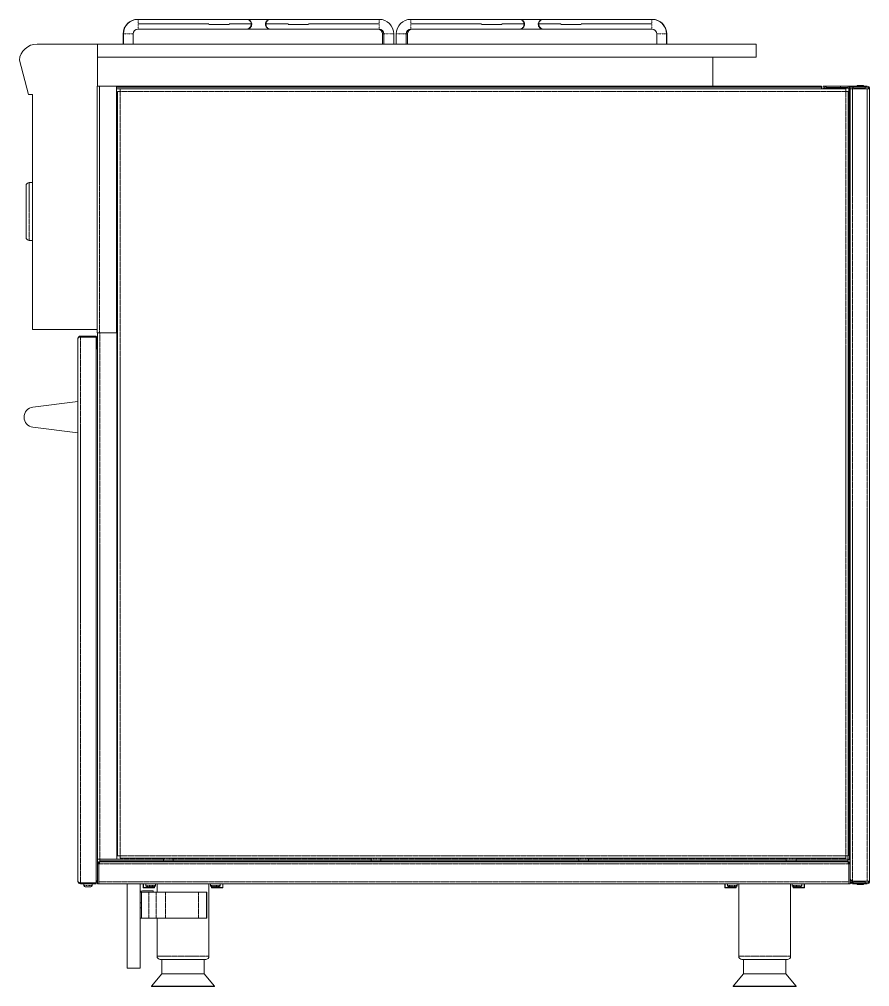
# Model space of a CAD drawing. Header units: millimetres. Extents: x 27602 to 523849, y 322139 to 568360.
# Drawn here: x 291266 to 324024, y 495039 to 532303 of the extents above; entities that cross this region are included whole.
import ezdxf

# ---------------------------------------------------------------- set-up
doc = ezdxf.new("R2010")
doc.units = ezdxf.units.MM
doc.linetypes.add('PHANTOM', pattern=[20, 10, -2, 2, -2, 2, -2])

msp = doc.modelspace()

# ---------------------------------------------------------------- linework, layer by layer
at = {"color": 7, "lineweight": 13, "ltscale": 0.000293822}
msp.add_line((295829, 532303), (295841, 532303), dxfattribs=at)
at = {"color": 7, "lineweight": 13, "ltscale": 2.27681e-05}
msp.add_line((295841, 532303), (295840, 532303), dxfattribs=at)
at = {"color": 7, "lineweight": 13, "ltscale": 1.65205e-05}
msp.add_line((295841, 532303), (295841, 532303), dxfattribs=at)
at = {"color": 7, "lineweight": 13, "ltscale": 0.03937}
for p, q in [((295841, 532303), (298560, 532303)), ((298560, 532303), (295841, 532303)), ((298560, 532129), (295841, 532129)), ((299167, 532303), (300016, 532303)), ((300016, 532303), (299167, 532303)), ((300197, 532126), (299346, 532126)), ((300017, 532303), (300948, 532303)), ((300768, 532126), (301619, 532126)), ((300949, 532303), (301798, 532303)), ((301798, 532303), (300949, 532303)), ((302405, 532303), (305124, 532303)), ((305124, 532303), (302405, 532303)), ((302405, 532129), (305124, 532129)), ((306352, 532303), (309071, 532303)), ((309071, 532303), (306352, 532303)), ((309071, 532129), (306352, 532129)), ((309678, 532303), (310527, 532303)), ((310527, 532303), (309678, 532303)), ((310708, 532126), (309857, 532126)), ((310527, 532303), (311459, 532303)), ((311278, 532126), (312129, 532126)), ((311459, 532303), (312308, 532303)), ((312308, 532303), (311459, 532303)), ((312915, 532303), (315634, 532303)), ((315634, 532303), (312915, 532303)), ((312916, 532129), (315634, 532129)), ((298560, 531928), (295841, 531928)), ((300017, 531928), (299168, 531928)), ((300016, 531928), (300949, 531928)), ((301797, 531928), (300948, 531928)), ((305124, 531928), (302405, 531928)), ((309071, 531928), (306352, 531928)), ((310528, 531928), (309679, 531928)), ((310526, 531928), (311460, 531928)), ((312307, 531928), (311458, 531928)), ((315634, 531928), (312915, 531928)), ((291950, 531350), (294275, 531350)), ((294275, 531350), (294275, 529727)), ((294275, 531350), (319650, 531350)), ((294275, 529727), (294275, 531350)), ((291618, 529412), (291266, 530728)), ((294275, 530850), (294275, 529727)), ((294275, 530850), (319650, 530850)), ((317987, 529726), (317987, 530850)), ((294263, 520227), (294263, 529727)), ((295013, 529727), (295013, 520227)), ((295013, 529725), (322168, 529725)), ((295013, 529690), (322168, 529690)), ((295051, 529526), (295051, 500082)), ((323105, 529622), (295147, 529622)), ((311963, 529726), (317987, 529726)), ((323168, 529725), (322321, 529725)), ((323227, 529646), (322354, 529646)), ((323201, 500082), (323201, 529526)), ((323227, 520225), (323227, 529725)), ((323262, 520226), (323262, 529725)), ((323274, 529631), (323274, 520226)), ((324024, 529631), (324024, 499099)), ((291775, 520350), (291775, 529412)), ((291525, 525887), (291525, 524898)), ((291525, 523909), (291525, 524898)), ((294263, 520350), (291775, 520350)), ((294275, 499945), (294275, 520227)), ((295025, 520227), (295025, 499945)), ((323239, 499945), (323239, 520226)), ((323275, 499945), (323275, 520226)), ((293524, 499099), (293524, 520005)), ((294227, 520064), (294227, 499040)), ((294274, 499117), (294274, 519613)), ((291790, 517363), (293524, 517575)), ((294274, 515422), (294274, 516964)), ((293524, 516375), (291790, 516588)), ((294274, 502208), (294274, 503750)), ((294354, 499850), (323196, 499850)), ((323150, 499886), (294525, 499886)), ((294525, 499850), (323150, 499850)), ((295147, 499987), (323105, 499987)), ((294323, 499004), (323227, 499004)), ((295422, 499004), (295422, 495754)), ((295922, 499004), (295922, 495754)), ((298571, 496209), (298571, 499004)), ((318980, 496209), (318980, 499004)), ((320980, 496209), (320980, 499004)), ((295973, 497675), (295973, 498675)), ((298473, 497675), (298473, 498675)), ((298489, 497675), (298489, 498675)), ((298489, 497675), (298489, 498675)), ((296571, 496209), (296571, 497675)), ((296696, 496084), (297571, 496084)), ((297579, 496084), (298446, 496084)), ((319105, 496084), (319980, 496084)), ((319988, 496084), (320855, 496084)), ((296758, 495539), (297571, 495539)), ((297571, 495539), (298383, 495539)), ((319167, 495539), (319980, 495539)), ((319980, 495539), (320792, 495539)), ((296352, 495055), (298790, 495055)), ((296352, 495039), (298790, 495039)), ((318761, 495055), (321199, 495055)), ((318761, 495039), (321199, 495039))]:
    msp.add_line(p, q, dxfattribs=at)
at = {"color": 7, "linetype": 'PHANTOM', "lineweight": 13, "ltscale": 0.004358}
for p, q in [((295841, 532303), (295841, 532129)), ((305124, 532303), (305124, 532129)), ((306352, 532303), (306352, 532129)), ((315634, 532303), (315634, 532129))]:
    msp.add_line(p, q, dxfattribs=at)
at = {"color": 7, "linetype": 'PHANTOM', "lineweight": 13, "ltscale": 0.000331068}
for p, q in [((295841, 532129), (295841, 532115)), ((298560, 532115), (298560, 532129)), ((302405, 532115), (302405, 532129)), ((305124, 532129), (305124, 532115)), ((306352, 532129), (306352, 532115)), ((309071, 532115), (309071, 532129)), ((312916, 532115), (312916, 532129)), ((315634, 532129), (315634, 532115))]:
    msp.add_line(p, q, dxfattribs=at)
at = {"color": 7, "lineweight": 13, "ltscale": 0.015199}
for p, q in [((299168, 532303), (298560, 532303)), ((299168, 532303), (298560, 532303)), ((301797, 532303), (302405, 532303)), ((301797, 532303), (302405, 532303)), ((309679, 532303), (309071, 532303)), ((309679, 532303), (309071, 532303)), ((312307, 532303), (312915, 532303)), ((312307, 532303), (312915, 532303))]:
    msp.add_line(p, q, dxfattribs=at)
at = {"color": 7, "lineweight": 13, "ltscale": 2.23476e-05}
for p, q in [((300016, 532303), (300015, 532303)), ((300949, 532303), (300950, 532303)), ((310527, 532303), (310526, 532303)), ((311459, 532303), (311460, 532303))]:
    msp.add_line(p, q, dxfattribs=at)
at = {"color": 7, "lineweight": 13, "ltscale": 1.10538e-05}
for p, q in [((300016, 532303), (300016, 532303)), ((310527, 532303), (310527, 532303))]:
    msp.add_line(p, q, dxfattribs=at)
at = {"color": 7, "lineweight": 13, "ltscale": 1.42977e-05}
for p, q in [((300017, 532303), (300016, 532303)), ((310527, 532303), (310527, 532303))]:
    msp.add_line(p, q, dxfattribs=at)
at = {"color": 7, "lineweight": 13, "ltscale": 0.000372098}
for p, q in [((300032, 532303), (300017, 532303)), ((310542, 532303), (310527, 532303))]:
    msp.add_line(p, q, dxfattribs=at)
at = {"color": 7, "lineweight": 13, "ltscale": 0.000362486}
for p, q in [((300017, 532303), (300032, 532303)), ((300948, 532303), (300933, 532303)), ((311458, 532303), (311444, 532303))]:
    msp.add_line(p, q, dxfattribs=at)
at = {"color": 7, "lineweight": 13, "ltscale": 0.000536641}
for p, q in [((300218, 532137), (300196, 532137)), ((300747, 532137), (300769, 532137))]:
    msp.add_line(p, q, dxfattribs=at)
at = {"color": 7, "lineweight": 13, "ltscale": 0.000372038}
msp.add_line((300933, 532303), (300948, 532303), dxfattribs=at)
at = {"color": 7, "lineweight": 13, "ltscale": 1.09937e-05}
msp.add_line((300948, 532303), (300949, 532303), dxfattribs=at)
at = {"color": 7, "lineweight": 13, "ltscale": 1.42377e-05}
msp.add_line((300948, 532303), (300949, 532303), dxfattribs=at)
at = {"color": 7, "lineweight": 13, "ltscale": 0.000362606}
msp.add_line((310528, 532303), (310542, 532303), dxfattribs=at)
at = {"color": 7, "lineweight": 13, "ltscale": 0.000536701}
msp.add_line((310728, 532137), (310707, 532137), dxfattribs=at)
at = {"color": 7, "lineweight": 13, "ltscale": 0.000536581}
msp.add_line((311258, 532137), (311279, 532137), dxfattribs=at)
at = {"color": 7, "lineweight": 13, "ltscale": 0.000371978}
msp.add_line((311444, 532303), (311459, 532303), dxfattribs=at)
at = {"color": 7, "lineweight": 13, "ltscale": 1.09336e-05}
msp.add_line((311459, 532303), (311459, 532303), dxfattribs=at)
at = {"color": 7, "lineweight": 13, "ltscale": 1.41776e-05}
msp.add_line((311459, 532303), (311459, 532303), dxfattribs=at)
at = {"color": 7, "lineweight": 13, "ltscale": 2.2708e-05}
msp.add_line((315635, 532303), (315634, 532303), dxfattribs=at)
at = {"color": 7, "lineweight": 13, "ltscale": 1.64604e-05}
msp.add_line((315635, 532303), (315634, 532303), dxfattribs=at)
at = {"color": 7, "lineweight": 13, "ltscale": 0.000293882}
for p, q in [((315634, 532303), (315646, 532303)), ((316197, 531350), (316209, 531350))]:
    msp.add_line(p, q, dxfattribs=at)
at = {"color": 7, "linetype": 'PHANTOM', "lineweight": 13, "ltscale": 3.66451e-06}
msp.add_line((315646, 532303), (315646, 532303), dxfattribs=at)
at = {"color": 7, "linetype": 'PHANTOM', "lineweight": 13, "ltscale": 0.004686}
for p, q in [((295841, 532115), (295841, 531928)), ((305124, 532115), (305124, 531928)), ((306352, 532115), (306352, 531928)), ((315634, 532115), (315634, 531928))]:
    msp.add_line(p, q, dxfattribs=at)
at = {"color": 7, "linetype": 'PHANTOM', "lineweight": 13, "ltscale": 0.000236091}
for p, q in [((298560, 532106), (298560, 532115)), ((302405, 532106), (302405, 532115)), ((309071, 532106), (309071, 532115)), ((312916, 532106), (312916, 532115))]:
    msp.add_line(p, q, dxfattribs=at)
at = {"color": 7, "lineweight": 13, "ltscale": 0.019654}
for p, q in [((299346, 532106), (298560, 532106)), ((301619, 532106), (302405, 532106)), ((309857, 532106), (309071, 532106)), ((312129, 532106), (312916, 532106))]:
    msp.add_line(p, q, dxfattribs=at)
at = {"color": 7, "lineweight": 13, "ltscale": 0.015178}
for p, q in [((299167, 531928), (298560, 531928)), ((301798, 531928), (302405, 531928)), ((309678, 531928), (309071, 531928)), ((312308, 531928), (312915, 531928))]:
    msp.add_line(p, q, dxfattribs=at)
at = {"color": 7, "lineweight": 13, "ltscale": 9.49169e-06}
for p, q in [((299167, 531928), (299168, 531928)), ((301798, 531928), (301797, 531928)), ((309678, 531928), (309678, 531928))]:
    msp.add_line(p, q, dxfattribs=at)
at = {"color": 7, "lineweight": 13, "ltscale": 0.000368974}
for p, q in [((300030, 531928), (300016, 531928)), ((300934, 531928), (300949, 531928)), ((310541, 531928), (310526, 531928)), ((311445, 531928), (311460, 531928))]:
    msp.add_line(p, q, dxfattribs=at)
at = {"color": 7, "lineweight": 13, "ltscale": 9.37154e-06}
msp.add_line((312308, 531928), (312308, 531928), dxfattribs=at)
at = {"color": 7, "linetype": 'PHANTOM', "lineweight": 13, "ltscale": 0.000294122}
msp.add_line((295278, 531740), (295266, 531740), dxfattribs=at)
at = {"color": 7, "lineweight": 13, "ltscale": 0.009744}
for p, q in [((295266, 531350), (295266, 531740)), ((295278, 531350), (295278, 531740)), ((295653, 531740), (295653, 531350)), ((295653, 531740), (295653, 531350)), ((295653, 531350), (295653, 531740)), ((295653, 531350), (295653, 531740)), ((305256, 531740), (305256, 531350)), ((305312, 531740), (305312, 531350)), ((305687, 531350), (305687, 531740)), ((305687, 531350), (305687, 531740)), ((305687, 531740), (305687, 531350)), ((305687, 531740), (305687, 531350)), ((305789, 531350), (305789, 531740)), ((306164, 531350), (306164, 531740)), ((306164, 531350), (306164, 531740)), ((306220, 531350), (306220, 531740)), ((315822, 531740), (315822, 531350)), ((316197, 531740), (316197, 531350)), ((316197, 531740), (316197, 531350)), ((316209, 531740), (316209, 531350))]:
    msp.add_line(p, q, dxfattribs=at)
at = {"color": 7, "linetype": 'PHANTOM', "lineweight": 13, "ltscale": 0.004687}
for p, q in [((295466, 531740), (295278, 531740)), ((305687, 531740), (305499, 531740)), ((305976, 531740), (306164, 531740)), ((316197, 531740), (316010, 531740))]:
    msp.add_line(p, q, dxfattribs=at)
at = {"color": 7, "linetype": 'PHANTOM', "lineweight": 13, "ltscale": 0.004688}
for p, q in [((295466, 531740), (295653, 531740)), ((305312, 531740), (305499, 531740)), ((305976, 531740), (305789, 531740)), ((315822, 531740), (316010, 531740))]:
    msp.add_line(p, q, dxfattribs=at)
at = {"color": 7, "linetype": 'PHANTOM', "lineweight": 13, "ltscale": 0.001393}
msp.add_line((305256, 531740), (305312, 531740), dxfattribs=at)
at = {"color": 7, "linetype": 'PHANTOM', "lineweight": 13, "ltscale": 0.001395}
msp.add_line((306164, 531740), (306220, 531740), dxfattribs=at)
at = {"color": 7, "linetype": 'PHANTOM', "lineweight": 13, "ltscale": 0.000293882}
msp.add_line((316209, 531740), (316197, 531740), dxfattribs=at)
at = {"color": 7, "lineweight": 13, "ltscale": 0.000293762}
for p, q in [((295278, 531350), (295266, 531350)), ((305789, 531350), (305777, 531350)), ((315822, 531350), (315811, 531350))]:
    msp.add_line(p, q, dxfattribs=at)
at = {"color": 7, "lineweight": 13, "ltscale": 0.000293582}
msp.add_line((295266, 531350), (295278, 531350), dxfattribs=at)
at = {"color": 7, "lineweight": 13, "ltscale": 0.004687}
for p, q in [((295466, 531350), (295278, 531350)), ((295278, 531350), (295466, 531350)), ((305687, 531350), (305499, 531350)), ((305499, 531350), (305687, 531350)), ((306164, 531350), (305976, 531350)), ((305976, 531350), (306164, 531350)), ((316197, 531350), (316010, 531350)), ((316010, 531350), (316197, 531350))]:
    msp.add_line(p, q, dxfattribs=at)
at = {"color": 7, "lineweight": 13, "ltscale": 0.004688}
for p, q in [((295653, 531350), (295466, 531350)), ((295466, 531350), (295653, 531350)), ((305499, 531350), (305312, 531350)), ((305312, 531350), (305499, 531350)), ((305976, 531350), (305789, 531350)), ((305789, 531350), (305976, 531350)), ((316010, 531350), (315822, 531350)), ((315822, 531350), (316010, 531350))]:
    msp.add_line(p, q, dxfattribs=at)
at = {"color": 7, "lineweight": 13, "ltscale": 0.001394}
msp.add_line((305312, 531350), (305256, 531350), dxfattribs=at)
at = {"color": 7, "lineweight": 13, "ltscale": 0.001395}
for p, q in [((305256, 531350), (305312, 531350)), ((306164, 531350), (306220, 531350))]:
    msp.add_line(p, q, dxfattribs=at)
at = {"color": 7, "lineweight": 13, "ltscale": 0.0125}
for p, q in [((319650, 530850), (319650, 531350)), ((295922, 499004), (295422, 499004)), ((295922, 495754), (295422, 495754))]:
    msp.add_line(p, q, dxfattribs=at)
at = {"color": 7, "lineweight": 13, "ltscale": 0.002363}
for p, q in [((294357, 529727), (294263, 529727)), ((294369, 520227), (294275, 520227)), ((294369, 499945), (294275, 499945))]:
    msp.add_line(p, q, dxfattribs=at)
at = {"color": 7, "linetype": 'PHANTOM', "lineweight": 13, "ltscale": 0.03937}
for p, q in [((294357, 520227), (294357, 529727)), ((295013, 529631), (322168, 529631)), ((323105, 529526), (295147, 529526)), ((295147, 529526), (295147, 500082)), ((323105, 500082), (323105, 529526)), ((323369, 529631), (323369, 499099)), ((323930, 529631), (323930, 499099)), ((291650, 526012), (291650, 524898)), ((291650, 524898), (291650, 523784)), ((294369, 499945), (294369, 520227)), ((293619, 499040), (293619, 520064)), ((295147, 500082), (323105, 500082)), ((294354, 499771), (323196, 499771)), ((296814, 499945), (295025, 499945)), ((304814, 499945), (297187, 499945)), ((312814, 499945), (305187, 499945)), ((320814, 499945), (313187, 499945)), ((323180, 499945), (321187, 499945)), ((294323, 499083), (323227, 499083)), ((296248, 497675), (296248, 498675)), ((296531, 497675), (296531, 498675)), ((296900, 497675), (296900, 498675)), ((298169, 497675), (298169, 498675)), ((296571, 496209), (297571, 496209)), ((297580, 496209), (298571, 496209)), ((318980, 496209), (319980, 496209)), ((319989, 496209), (320980, 496209))]:
    msp.add_line(p, q, dxfattribs=at)
at = {"color": 7, "lineweight": 13, "ltscale": 0.016387}
for p, q in [((295013, 529727), (294357, 529727)), ((323274, 529725), (323930, 529725)), ((323274, 529690), (323930, 529690)), ((295025, 520227), (294369, 520227)), ((294369, 499945), (295025, 499945))]:
    msp.add_line(p, q, dxfattribs=at)
at = {"color": 7, "lineweight": 13, "ltscale": 0.002395}
for p, q in [((295051, 529526), (295147, 529526)), ((295147, 529622), (295147, 529526)), ((323105, 529622), (323105, 529526)), ((323201, 529526), (323105, 529526)), ((295051, 500082), (295147, 500082)), ((295147, 499987), (295147, 500082)), ((323105, 499987), (323105, 500082)), ((323201, 500082), (323105, 500082))]:
    msp.add_line(p, q, dxfattribs=at)
at = {"color": 7, "lineweight": 13, "ltscale": 2.69732e-05}
msp.add_line((311963, 529725), (311963, 529726), dxfattribs=at)
at = {"color": 7, "lineweight": 13, "ltscale": 0.000887533}
for p, q in [((322168, 529690), (322168, 529725)), ((323227, 529725), (323262, 529725)), ((323274, 529690), (323274, 529725)), ((323239, 520226), (323275, 520226)), ((323275, 499945), (323239, 499945))]:
    msp.add_line(p, q, dxfattribs=at)
at = {"color": 7, "lineweight": 13, "ltscale": 0.001475}
for p, q in [((322168, 529631), (322168, 529690)), ((322168, 529631), (322227, 529631)), ((323168, 529725), (323227, 529725)), ((294369, 499945), (294369, 499886)), ((323180, 499945), (323180, 499886)), ((323180, 499945), (323239, 499945))]:
    msp.add_line(p, q, dxfattribs=at)
at = {"color": 7, "linetype": 'PHANTOM', "lineweight": 13, "ltscale": 0.000224977}
msp.add_line((322168, 529631), (322168, 529622), dxfattribs=at)
at = {"color": 7, "lineweight": 13, "ltscale": 0.002362}
for p, q in [((322321, 529725), (322227, 529725)), ((323369, 529631), (323274, 529631)), ((323930, 529631), (324024, 529631)), ((323930, 499099), (324024, 499099))]:
    msp.add_line(p, q, dxfattribs=at)
at = {"color": 7, "lineweight": 13, "ltscale": 0.002588}
msp.add_line((322227, 529622), (322227, 529725), dxfattribs=at)
at = {"color": 7, "lineweight": 13, "ltscale": 0.000612514}
msp.add_line((322275, 529646), (322275, 529622), dxfattribs=at)
at = {"color": 7, "lineweight": 13, "ltscale": 0.001975}
for p, q in [((322275, 529646), (322354, 529646)), ((294354, 499771), (294354, 499850)), ((323196, 499771), (323196, 499850)), ((294323, 499004), (294323, 499083)), ((323227, 499004), (323227, 499083))]:
    msp.add_line(p, q, dxfattribs=at)
at = {"color": 7, "linetype": 'PHANTOM', "lineweight": 13, "ltscale": 0.000174875}
msp.add_line((322321, 529718), (322321, 529725), dxfattribs=at)
at = {"color": 7, "lineweight": 13, "ltscale": 0.0012}
msp.add_line((322354, 529677), (322354, 529725), dxfattribs=at)
at = {"color": 7, "lineweight": 13, "ltscale": 0.01365}
for p, q in [((322900, 529725), (322354, 529725)), ((322354, 529677), (322900, 529677))]:
    msp.add_line(p, q, dxfattribs=at)
at = {"color": 7, "linetype": 'PHANTOM', "lineweight": 13, "ltscale": 0.000612514}
msp.add_line((322354, 529646), (322354, 529622), dxfattribs=at)
at = {"color": 7, "linetype": 'PHANTOM', "lineweight": 13, "ltscale": 0.0012}
msp.add_line((322900, 529677), (322900, 529725), dxfattribs=at)
at = {"color": 7, "lineweight": 13, "ltscale": 0.00625}
for p, q in [((323150, 529725), (322900, 529725)), ((323150, 529677), (322900, 529677))]:
    msp.add_line(p, q, dxfattribs=at)
at = {"color": 7, "linetype": 'PHANTOM', "lineweight": 13, "ltscale": 0.001975}
msp.add_line((323168, 529725), (323168, 529646), dxfattribs=at)
at = {"color": 7, "lineweight": 13, "ltscale": 0.000312625}
msp.add_line((323275, 529646), (323262, 529646), dxfattribs=at)
at = {"color": 7, "lineweight": 13, "ltscale": 0.000387537}
msp.add_line((323275, 529646), (323275, 529631), dxfattribs=at)
at = {"color": 7, "lineweight": 13, "ltscale": 0.014025}
for p, q in [((323930, 529631), (323369, 529631)), ((323369, 499099), (323930, 499099)), ((323369, 499040), (323930, 499040)), ((323369, 499004), (323930, 499004))]:
    msp.add_line(p, q, dxfattribs=at)
at = {"color": 7, "lineweight": 13, "ltscale": 0.010425}
for p, q in [((323433, 529638), (323850, 529638)), ((323850, 499092), (323433, 499092)), ((323850, 499040), (323433, 499040))]:
    msp.add_line(p, q, dxfattribs=at)
at = {"color": 7, "lineweight": 13, "ltscale": 0.000353593}
for p, q in [((323551, 529755), (323541, 529745)), ((323776, 529755), (323786, 529745))]:
    msp.add_line(p, q, dxfattribs=at)
at = {"color": 7, "lineweight": 13, "ltscale": 0.003063}
for p, q in [((323541, 529745), (323663, 529745)), ((323541, 529740), (323663, 529740)), ((323663, 498989), (323541, 498989)), ((323663, 498984), (323541, 498984))]:
    msp.add_line(p, q, dxfattribs=at)
at = {"color": 7, "lineweight": 13, "ltscale": 0.000125014}
for p, q in [((323541, 529745), (323541, 529740)), ((323786, 529745), (323786, 529740))]:
    msp.add_line(p, q, dxfattribs=at)
at = {"color": 7, "lineweight": 13, "ltscale": 0.000530304}
for p, q in [((323556, 529725), (323541, 529740)), ((323771, 529725), (323786, 529740))]:
    msp.add_line(p, q, dxfattribs=at)
at = {"color": 7, "lineweight": 13, "ltscale": 0.002813}
for p, q in [((323551, 529755), (323663, 529755)), ((323663, 498974), (323551, 498974))]:
    msp.add_line(p, q, dxfattribs=at)
at = {"color": 7, "lineweight": 13, "ltscale": 0.002688}
msp.add_line((323556, 529725), (323663, 529725), dxfattribs=at)
at = {"color": 7, "lineweight": 13, "ltscale": 0.000174995}
for p, q in [((323601, 529638), (323601, 529631)), ((323726, 529638), (323726, 529631))]:
    msp.add_line(p, q, dxfattribs=at)
at = {"color": 7, "lineweight": 13, "ltscale": 0.002812}
for p, q in [((323663, 529755), (323776, 529755)), ((323776, 498974), (323663, 498974))]:
    msp.add_line(p, q, dxfattribs=at)
at = {"color": 7, "lineweight": 13, "ltscale": 0.003062}
for p, q in [((323663, 529745), (323786, 529745)), ((323663, 529740), (323786, 529740)), ((323786, 498989), (323663, 498989)), ((323786, 498984), (323663, 498984))]:
    msp.add_line(p, q, dxfattribs=at)
at = {"color": 7, "lineweight": 13, "ltscale": 0.002687}
msp.add_line((323663, 529725), (323771, 529725), dxfattribs=at)
at = {"color": 7, "lineweight": 13, "ltscale": 0.0013}
for p, q in [((323850, 529638), (323850, 529690)), ((323850, 499040), (323850, 499092))]:
    msp.add_line(p, q, dxfattribs=at)
at = {"color": 7, "lineweight": 13, "ltscale": 0.003913}
msp.add_line((291618, 529412), (291775, 529412), dxfattribs=at)
at = {"color": 7, "lineweight": 13, "ltscale": 0.003125}
for p, q in [((291650, 526012), (291775, 526012)), ((291775, 526012), (291650, 526012)), ((291650, 523784), (291775, 523784)), ((294525, 499886), (294400, 499886)), ((294525, 499850), (294400, 499850))]:
    msp.add_line(p, q, dxfattribs=at)
at = {"color": 7, "lineweight": 13, "ltscale": 0.00039811}
msp.add_line((294279, 520227), (294263, 520227), dxfattribs=at)
at = {"color": 7, "linetype": 'PHANTOM', "lineweight": 13, "ltscale": 0.00095001}
msp.add_line((295051, 520320), (295013, 520320), dxfattribs=at)
at = {"color": 7, "lineweight": 13, "ltscale": 0.00095001}
msp.add_line((295013, 520319), (295051, 520319), dxfattribs=at)
at = {"color": 7, "lineweight": 13, "ltscale": 0.00065}
for p, q in [((295051, 520225), (295025, 520225)), ((295025, 520225), (295051, 520225)), ((295025, 520131), (295051, 520131))]:
    msp.add_line(p, q, dxfattribs=at)
at = {"color": 7, "lineweight": 13, "ltscale": 0.000312505}
msp.add_line((323227, 520225), (323239, 520225), dxfattribs=at)
at = {"color": 7, "linetype": 'PHANTOM', "lineweight": 13, "ltscale": 0.000899968}
msp.add_line((293619, 520064), (293619, 520100), dxfattribs=at)
at = {"color": 7, "lineweight": 13, "ltscale": 0.014}
for p, q in [((294179, 520100), (293619, 520100)), ((293619, 520064), (294179, 520064))]:
    msp.add_line(p, q, dxfattribs=at)
at = {"color": 7, "lineweight": 13, "ltscale": 0.0152}
for p, q in [((293619, 520064), (294227, 520064)), ((293619, 499040), (294227, 499040)), ((293619, 499004), (294227, 499004))]:
    msp.add_line(p, q, dxfattribs=at)
at = {"color": 7, "lineweight": 13, "ltscale": 0.0082}
for p, q in [((294238, 520005), (294238, 519677)), ((294274, 520005), (294274, 519677))]:
    msp.add_line(p, q, dxfattribs=at)
at = {"color": 7, "linetype": 'PHANTOM', "lineweight": 13, "ltscale": 0.00065}
msp.add_line((295051, 520146), (295025, 520146), dxfattribs=at)
at = {"color": 7, "lineweight": 13, "ltscale": 0.000962505}
msp.add_line((323201, 520131), (323239, 520131), dxfattribs=at)
at = {"color": 7, "lineweight": 13, "ltscale": 3.29886e-05}
msp.add_line((294227, 519643), (294229, 519642), dxfattribs=at)
at = {"color": 7, "lineweight": 13, "ltscale": 0.001174}
for p, q in [((294274, 519613), (294227, 519613)), ((294227, 499117), (294274, 499117))]:
    msp.add_line(p, q, dxfattribs=at)
at = {"color": 7, "lineweight": 13, "ltscale": 0.000900028}
msp.add_line((294274, 519677), (294238, 519677), dxfattribs=at)
at = {"color": 7, "lineweight": 13, "ltscale": 7.50608e-05}
msp.add_line((294242, 519669), (294244, 519668), dxfattribs=at)
at = {"color": 7, "lineweight": 13, "ltscale": 0.000960012}
msp.add_line((294274, 517231), (294274, 517269), dxfattribs=at)
at = {"color": 7, "lineweight": 13, "ltscale": 6.03743e-05}
msp.add_line((294274, 517233), (294274, 517231), dxfattribs=at)
at = {"color": 7, "lineweight": 13, "ltscale": 0.001265}
for p, q in [((294274, 517231), (294274, 517180)), ((294274, 504017), (294274, 503966))]:
    msp.add_line(p, q, dxfattribs=at)
at = {"color": 7, "lineweight": 13, "ltscale": 0.005398}
for p, q in [((294274, 517180), (294274, 516964)), ((294274, 503966), (294274, 503750))]:
    msp.add_line(p, q, dxfattribs=at)
at = {"color": 7, "lineweight": 13, "ltscale": 0.006663}
for p, q in [((294274, 515422), (294274, 515156)), ((294274, 502208), (294274, 501942))]:
    msp.add_line(p, q, dxfattribs=at)
at = {"color": 7, "lineweight": 13, "ltscale": 0.000914987}
msp.add_line((294274, 515119), (294274, 515156), dxfattribs=at)
at = {"color": 7, "lineweight": 13, "ltscale": 1.51086e-05}
msp.add_line((294274, 515156), (294274, 515155), dxfattribs=at)
at = {"color": 7, "lineweight": 13, "ltscale": 8.09572e-05}
msp.add_line((294274, 504051), (294274, 504054), dxfattribs=at)
at = {"color": 7, "lineweight": 13, "ltscale": 0.000838069}
msp.add_line((294274, 504017), (294274, 504051), dxfattribs=at)
at = {"color": 7, "lineweight": 13, "ltscale": 0.001036}
msp.add_line((294274, 501901), (294274, 501942), dxfattribs=at)
at = {"color": 7, "lineweight": 13, "ltscale": 0.000135801}
msp.add_line((294274, 501942), (294274, 501937), dxfattribs=at)
at = {"color": 7, "linetype": 'PHANTOM', "lineweight": 13, "ltscale": 0.003445}
msp.add_line((323180, 500082), (323180, 499945), dxfattribs=at)
at = {"color": 7, "lineweight": 13, "ltscale": 0.011163}
msp.add_line((294274, 499757), (294274, 499311), dxfattribs=at)
at = {"color": 7, "lineweight": 13, "ltscale": 0.019175}
for p, q in [((294275, 499004), (294275, 499771)), ((323227, 499004), (323227, 499771)), ((323275, 499004), (323275, 499771))]:
    msp.add_line(p, q, dxfattribs=at)
at = {"color": 7, "lineweight": 13, "ltscale": 0.001195}
for p, q in [((294275, 499771), (294323, 499771)), ((323227, 499771), (323275, 499771)), ((294275, 499004), (294323, 499004)), ((323275, 499004), (323227, 499004))]:
    msp.add_line(p, q, dxfattribs=at)
at = {"color": 7, "lineweight": 13, "ltscale": 0.00078}
for p, q in [((294323, 499771), (294354, 499771)), ((323196, 499771), (323227, 499771))]:
    msp.add_line(p, q, dxfattribs=at)
at = {"color": 7, "lineweight": 13, "ltscale": 0.0172}
for p, q in [((294323, 499771), (294323, 499083)), ((323227, 499771), (323227, 499083))]:
    msp.add_line(p, q, dxfattribs=at)
at = {"color": 7, "lineweight": 13, "ltscale": 0.000887503}
for p, q in [((294369, 499886), (294369, 499850)), ((294400, 499886), (294400, 499850)), ((294525, 499886), (294525, 499850)), ((323150, 499886), (323150, 499850)), ((323180, 499886), (323180, 499850))]:
    msp.add_line(p, q, dxfattribs=at)
at = {"color": 7, "lineweight": 13, "ltscale": 0.000762459}
for p, q in [((294400, 499886), (294369, 499886)), ((294400, 499850), (294369, 499850)), ((323180, 499886), (323150, 499886)), ((323180, 499850), (323150, 499850))]:
    msp.add_line(p, q, dxfattribs=at)
at = {"color": 7, "linetype": 'PHANTOM', "lineweight": 13, "ltscale": 0.009325}
for p, q in [((296814, 499952), (297187, 499952)), ((296814, 499891), (297187, 499891)), ((304814, 499952), (305187, 499952)), ((304814, 499891), (305187, 499891)), ((312814, 499952), (313187, 499952)), ((312814, 499891), (313187, 499891)), ((320814, 499952), (321187, 499952)), ((320814, 499891), (321187, 499891)), ((296509, 498999), (296136, 498999)), ((299004, 498999), (298631, 498999)), ((318918, 498999), (318545, 498999)), ((321413, 498999), (321040, 498999)), ((296509, 498938), (296136, 498938)), ((299004, 498938), (298631, 498938)), ((318918, 498938), (318545, 498938)), ((321413, 498938), (321040, 498938))]:
    msp.add_line(p, q, dxfattribs=at)
at = {"color": 7, "lineweight": 13, "ltscale": 0.001537}
for p, q in [((296814, 499952), (296814, 499891)), ((297187, 499952), (297187, 499891)), ((304814, 499952), (304814, 499891)), ((305187, 499952), (305187, 499891)), ((312814, 499952), (312814, 499891)), ((313187, 499952), (313187, 499891)), ((320814, 499952), (320814, 499891)), ((321187, 499952), (321187, 499891)), ((296136, 498938), (296136, 498999)), ((296509, 498938), (296509, 498999)), ((298631, 498938), (298631, 498999)), ((299004, 498938), (299004, 498999)), ((318545, 498938), (318545, 498999)), ((318918, 498938), (318918, 498999)), ((321040, 498938), (321040, 498999)), ((321413, 498938), (321413, 498999))]:
    msp.add_line(p, q, dxfattribs=at)
at = {"color": 7, "lineweight": 13, "ltscale": 0.009075}
for p, q in [((296819, 499886), (297182, 499886)), ((304819, 499886), (305182, 499886)), ((312819, 499886), (313182, 499886)), ((320819, 499886), (321182, 499886))]:
    msp.add_line(p, q, dxfattribs=at)
at = {"color": 7, "linetype": 'PHANTOM', "lineweight": 13, "ltscale": 0.008728}
for p, q in [((296826, 499982), (297175, 499982)), ((304826, 499982), (305175, 499982)), ((312826, 499982), (313175, 499982)), ((320826, 499982), (321175, 499982)), ((296497, 498907), (296148, 498907)), ((298992, 498907), (298643, 498907)), ((318906, 498907), (318557, 498907)), ((321401, 498907), (321052, 498907))]:
    msp.add_line(p, q, dxfattribs=at)
at = {"color": 7, "lineweight": 13, "ltscale": 0.00235}
msp.add_line((323274, 499929), (323180, 499929), dxfattribs=at)
at = {"color": 7, "lineweight": 13, "ltscale": 0.004116}
msp.add_line((323274, 499945), (323274, 499780), dxfattribs=at)
at = {"color": 7, "lineweight": 13, "ltscale": 3.52638e-05}
msp.add_line((293618, 499040), (293619, 499040), dxfattribs=at)
at = {"color": 7, "linetype": 'PHANTOM', "lineweight": 13, "ltscale": 0.000900006}
msp.add_line((293619, 499040), (293619, 499004), dxfattribs=at)
at = {"color": 7, "lineweight": 13, "ltscale": 0.00165}
for p, q in [((293755, 499004), (293755, 498938)), ((294074, 499004), (294074, 498938))]:
    msp.add_line(p, q, dxfattribs=at)
at = {"color": 7, "lineweight": 13, "ltscale": 0.000900006}
msp.add_line((294227, 499004), (294227, 499040), dxfattribs=at)
at = {"color": 7, "lineweight": 13, "ltscale": 0.001337}
msp.add_line((294274, 499311), (294274, 499257), dxfattribs=at)
at = {"color": 7, "lineweight": 13, "ltscale": 0.00016217}
msp.add_line((294323, 499004), (294323, 499011), dxfattribs=at)
at = {"color": 7, "lineweight": 13, "ltscale": 0.003374}
msp.add_line((296039, 498868), (296039, 499003), dxfattribs=at)
at = {"color": 7, "lineweight": 13, "ltscale": 0.003372}
for p, q in [((296040, 498868), (296040, 499003)), ((299103, 499003), (299103, 498868)), ((318448, 498868), (318448, 499003)), ((321511, 499003), (321511, 498868))]:
    msp.add_line(p, q, dxfattribs=at)
at = {"color": 7, "lineweight": 13, "ltscale": 0.00337}
for p, q in [((296044, 499003), (296044, 498868)), ((318452, 499003), (318452, 498868))]:
    msp.add_line(p, q, dxfattribs=at)
at = {"color": 7, "lineweight": 13, "ltscale": 0.00823}
msp.add_line((296571, 498675), (296571, 499004), dxfattribs=at)
at = {"color": 7, "lineweight": 13, "ltscale": 0.003369}
for p, q in [((299099, 498868), (299099, 499003)), ((321507, 498868), (321507, 499003))]:
    msp.add_line(p, q, dxfattribs=at)
at = {"color": 7, "lineweight": 13, "ltscale": 0.000874917}
msp.add_line((323310, 499099), (323275, 499099), dxfattribs=at)
at = {"color": 7, "lineweight": 13, "ltscale": 0.001205}
msp.add_line((323310, 499099), (323310, 499147), dxfattribs=at)
at = {"color": 7, "lineweight": 13, "ltscale": 0.000530315}
for p, q in [((323556, 499004), (323541, 498989)), ((323771, 499004), (323786, 498989))]:
    msp.add_line(p, q, dxfattribs=at)
at = {"color": 7, "lineweight": 13, "ltscale": 0.000124999}
for p, q in [((323541, 498984), (323541, 498989)), ((323786, 498984), (323786, 498989))]:
    msp.add_line(p, q, dxfattribs=at)
at = {"color": 7, "lineweight": 13, "ltscale": 0.000353572}
for p, q in [((323551, 498974), (323541, 498984)), ((323776, 498974), (323786, 498984))]:
    msp.add_line(p, q, dxfattribs=at)
at = {"color": 7, "lineweight": 13, "ltscale": 0.000174958}
for p, q in [((323601, 499092), (323601, 499099)), ((323726, 499092), (323726, 499099))]:
    msp.add_line(p, q, dxfattribs=at)
at = {"color": 7, "linetype": 'PHANTOM', "lineweight": 13, "ltscale": 0.004405}
msp.add_line((293755, 498938), (293931, 498938), dxfattribs=at)
at = {"color": 7, "lineweight": 13, "ltscale": 0.003024}
msp.add_line((293805, 498888), (293926, 498888), dxfattribs=at)
at = {"color": 7, "lineweight": 13, "ltscale": 2.00647e-05}
msp.add_line((293926, 498888), (293927, 498888), dxfattribs=at)
at = {"color": 7, "lineweight": 13, "ltscale": 0.002431}
msp.add_line((293927, 498888), (294024, 498888), dxfattribs=at)
at = {"color": 7, "linetype": 'PHANTOM', "lineweight": 13, "ltscale": 2.9196e-05}
msp.add_line((293931, 498938), (293932, 498938), dxfattribs=at)
at = {"color": 7, "linetype": 'PHANTOM', "lineweight": 13, "ltscale": 0.003541}
msp.add_line((293932, 498938), (294074, 498938), dxfattribs=at)
at = {"color": 7, "lineweight": 13, "ltscale": 0.00129}
for p, q in [((295922, 498675), (295973, 498675)), ((296422, 498675), (296422, 498727)), ((295922, 498269), (295973, 498269)), ((295922, 498269), (295973, 498269)), ((295922, 498081), (295973, 498081)), ((295922, 497675), (295973, 497675))]:
    msp.add_line(p, q, dxfattribs=at)
at = {"color": 7, "lineweight": 13, "ltscale": 0.007813}
msp.add_line((295922, 498363), (295922, 498675), dxfattribs=at)
at = {"color": 7, "lineweight": 13, "ltscale": 0.004025}
for p, q in [((296134, 498675), (295973, 498675)), ((295973, 497675), (296134, 497675))]:
    msp.add_line(p, q, dxfattribs=at)
at = {"color": 7, "lineweight": 13, "ltscale": 0.010435}
msp.add_line((296004, 498727), (296422, 498727), dxfattribs=at)
at = {"color": 7, "lineweight": 13, "ltscale": 0.000368411}
for p, q in [((296039, 498853), (296039, 498868)), ((296040, 498853), (296040, 498868)), ((296478, 498868), (296478, 498853)), ((298664, 498853), (298664, 498868)), ((298665, 498853), (298665, 498868)), ((299103, 498868), (299103, 498853)), ((318448, 498853), (318448, 498868)), ((318886, 498868), (318886, 498853)), ((321073, 498853), (321073, 498868)), ((321511, 498868), (321511, 498853))]:
    msp.add_line(p, q, dxfattribs=at)
at = {"color": 7, "lineweight": 13, "ltscale": 2.439e-05}
msp.add_line((296040, 498868), (296039, 498868), dxfattribs=at)
at = {"color": 7, "lineweight": 13, "ltscale": 0.000301723}
for p, q in [((296050, 498848), (296039, 498853)), ((296051, 498848), (296040, 498853)), ((298676, 498848), (298665, 498853)), ((318459, 498848), (318448, 498853)), ((321084, 498848), (321073, 498853)), ((321500, 498848), (321511, 498853))]:
    msp.add_line(p, q, dxfattribs=at)
at = {"color": 7, "lineweight": 13, "ltscale": 9.8281e-05}
for p, q in [((296044, 498868), (296040, 498868)), ((296259, 498868), (296255, 498868)), ((296263, 498868), (296259, 498868)), ((296478, 498868), (296474, 498868)), ((298669, 498868), (298665, 498868)), ((298884, 498868), (298880, 498868)), ((298888, 498868), (298884, 498868)), ((299103, 498868), (299099, 498868)), ((318452, 498868), (318448, 498868)), ((318667, 498868), (318663, 498868)), ((318671, 498868), (318667, 498868)), ((318886, 498868), (318882, 498868)), ((321077, 498868), (321073, 498868)), ((321292, 498868), (321288, 498868)), ((321296, 498868), (321292, 498868)), ((321511, 498868), (321507, 498868))]:
    msp.add_line(p, q, dxfattribs=at)
at = {"color": 7, "lineweight": 13, "ltscale": 2.44501e-05}
msp.add_line((296051, 498848), (296050, 498848), dxfattribs=at)
at = {"color": 7, "lineweight": 13, "ltscale": 0.005195}
for p, q in [((296259, 498848), (296051, 498848)), ((296467, 498848), (296259, 498848)), ((298884, 498848), (298676, 498848)), ((299092, 498848), (298884, 498848)), ((318667, 498848), (318459, 498848)), ((318875, 498848), (318667, 498848)), ((321292, 498848), (321084, 498848)), ((321500, 498848), (321292, 498848))]:
    msp.add_line(p, q, dxfattribs=at)
at = {"color": 7, "lineweight": 13, "ltscale": 0.002846}
for p, q in [((296248, 498675), (296134, 498675)), ((296134, 497675), (296248, 497675))]:
    msp.add_line(p, q, dxfattribs=at)
at = {"color": 7, "lineweight": 13, "ltscale": 0.000305176}
for p, q in [((296244, 498871), (296232, 498871)), ((298909, 498871), (298897, 498871)), ((318653, 498871), (318641, 498871)), ((321318, 498871), (321306, 498871))]:
    msp.add_line(p, q, dxfattribs=at)
at = {"color": 7, "lineweight": 13, "ltscale": 0.001973}
for p, q in [((296323, 498871), (296244, 498871)), ((296402, 498871), (296323, 498871)), ((298818, 498871), (298739, 498871)), ((298897, 498871), (298818, 498871)), ((318732, 498871), (318653, 498871)), ((318811, 498871), (318732, 498871)), ((321227, 498871), (321148, 498871)), ((321306, 498871), (321227, 498871))]:
    msp.add_line(p, q, dxfattribs=at)
at = {"color": 7, "lineweight": 13, "ltscale": 0.007071}
for p, q in [((296531, 498675), (296248, 498675)), ((296531, 497675), (296248, 497675))]:
    msp.add_line(p, q, dxfattribs=at)
at = {"color": 7, "lineweight": 13, "ltscale": 8.03189e-05}
for p, q in [((296255, 498868), (296255, 498871)), ((298880, 498868), (298880, 498871)), ((318663, 498868), (318663, 498871)), ((321288, 498868), (321288, 498871))]:
    msp.add_line(p, q, dxfattribs=at)
at = {"color": 7, "lineweight": 13, "ltscale": 8.03414e-05}
for p, q in [((296263, 498871), (296263, 498868)), ((298888, 498871), (298888, 498868)), ((318671, 498871), (318671, 498868)), ((321296, 498871), (321296, 498868))]:
    msp.add_line(p, q, dxfattribs=at)
at = {"color": 7, "lineweight": 13, "ltscale": 0.000305236}
for p, q in [((296414, 498871), (296402, 498871)), ((298739, 498871), (298727, 498871))]:
    msp.add_line(p, q, dxfattribs=at)
at = {"color": 7, "lineweight": 13, "ltscale": 0.000301668}
for p, q in [((296467, 498848), (296478, 498853)), ((298675, 498848), (298664, 498853)), ((299092, 498848), (299103, 498853))]:
    msp.add_line(p, q, dxfattribs=at)
at = {"color": 7, "lineweight": 13, "ltscale": 0.000501498}
msp.add_line((296474, 498868), (296474, 498888), dxfattribs=at)
at = {"color": 7, "lineweight": 13, "ltscale": 0.000564575}
msp.add_line((296478, 498891), (296478, 498868), dxfattribs=at)
at = {"color": 7, "lineweight": 13, "ltscale": 0.004419}
for p, q in [((296708, 498675), (296531, 498675)), ((296708, 497675), (296531, 497675))]:
    msp.add_line(p, q, dxfattribs=at)
at = {"color": 7, "lineweight": 13, "ltscale": 0.004794}
for p, q in [((296900, 498675), (296708, 498675)), ((296900, 497675), (296708, 497675))]:
    msp.add_line(p, q, dxfattribs=at)
at = {"color": 7, "lineweight": 13, "ltscale": 0.016779}
for p, q in [((297571, 498675), (296900, 498675)), ((296900, 497675), (297571, 497675))]:
    msp.add_line(p, q, dxfattribs=at)
at = {"color": 7, "lineweight": 13, "ltscale": 0.014951}
for p, q in [((298169, 498675), (297571, 498675)), ((297571, 497675), (298169, 497675))]:
    msp.add_line(p, q, dxfattribs=at)
at = {"color": 7, "lineweight": 13, "ltscale": 0.004272}
for p, q in [((298340, 498675), (298169, 498675)), ((298340, 497675), (298169, 497675))]:
    msp.add_line(p, q, dxfattribs=at)
at = {"color": 7, "lineweight": 13, "ltscale": 0.003343}
for p, q in [((298473, 498675), (298340, 498675)), ((298473, 497675), (298340, 497675))]:
    msp.add_line(p, q, dxfattribs=at)
at = {"color": 7, "lineweight": 13, "ltscale": 0.000387777}
for p, q in [((298473, 498675), (298489, 498675)), ((298473, 497675), (298489, 497675))]:
    msp.add_line(p, q, dxfattribs=at)
at = {"color": 7, "lineweight": 13, "ltscale": 0.000547739}
msp.add_line((298664, 498868), (298664, 498890), dxfattribs=at)
at = {"color": 7, "lineweight": 13, "ltscale": 2.433e-05}
msp.add_line((298665, 498868), (298664, 498868), dxfattribs=at)
at = {"color": 7, "lineweight": 13, "ltscale": 0.000531745}
msp.add_line((298665, 498868), (298665, 498889), dxfattribs=at)
at = {"color": 7, "lineweight": 13, "ltscale": 0.000471506}
msp.add_line((298669, 498887), (298669, 498868), dxfattribs=at)
at = {"color": 7, "lineweight": 13, "ltscale": 2.45102e-05}
msp.add_line((298676, 498848), (298675, 498848), dxfattribs=at)
at = {"color": 7, "lineweight": 13, "ltscale": 0.000305296}
for p, q in [((318823, 498871), (318811, 498871)), ((321148, 498871), (321136, 498871))]:
    msp.add_line(p, q, dxfattribs=at)
at = {"color": 7, "lineweight": 13, "ltscale": 0.000301614}
msp.add_line((318875, 498848), (318886, 498853), dxfattribs=at)
at = {"color": 7, "lineweight": 13, "ltscale": 0.000486336}
msp.add_line((318882, 498868), (318882, 498887), dxfattribs=at)
at = {"color": 7, "lineweight": 13, "ltscale": 0.000547987}
msp.add_line((318886, 498890), (318886, 498868), dxfattribs=at)
at = {"color": 7, "lineweight": 13, "ltscale": 0.000547957}
msp.add_line((321073, 498868), (321073, 498890), dxfattribs=at)
at = {"color": 7, "lineweight": 13, "ltscale": 0.000486314}
msp.add_line((321077, 498887), (321077, 498868), dxfattribs=at)
at = {"color": 7, "lineweight": 13, "ltscale": 0.004485}
msp.add_line((295922, 498363), (295922, 498183), dxfattribs=at)
at = {"color": 7, "lineweight": 13, "ltscale": 0.00489}
msp.add_line((295922, 498183), (295922, 497988), dxfattribs=at)
at = {"color": 7, "lineweight": 13, "ltscale": 0.007812}
msp.add_line((295922, 497675), (295922, 497988), dxfattribs=at)
at = {"color": 7, "lineweight": 13, "ltscale": 0.013625}
for p, q in [((296758, 496084), (296758, 495539)), ((298383, 496084), (298383, 495539)), ((319167, 496084), (319167, 495539)), ((320792, 496084), (320792, 495539))]:
    msp.add_line(p, q, dxfattribs=at)
at = {"color": 7, "linetype": 'PHANTOM', "lineweight": 13, "ltscale": 0.000221973}
msp.add_line((297571, 496209), (297580, 496209), dxfattribs=at)
at = {"color": 7, "lineweight": 13, "ltscale": 0.000194219}
msp.add_line((297571, 496084), (297579, 496084), dxfattribs=at)
at = {"color": 7, "linetype": 'PHANTOM', "lineweight": 13, "ltscale": 0.000222033}
msp.add_line((319980, 496209), (319989, 496209), dxfattribs=at)
at = {"color": 7, "lineweight": 13, "ltscale": 0.000194279}
msp.add_line((319980, 496084), (319988, 496084), dxfattribs=at)
at = {"color": 7, "lineweight": 13, "ltscale": 0.0158}
for p, q in [((296758, 495539), (296352, 495055)), ((298383, 495539), (298790, 495055)), ((319167, 495539), (318761, 495055)), ((320792, 495539), (321199, 495055))]:
    msp.add_line(p, q, dxfattribs=at)
at = {"color": 7, "lineweight": 13, "ltscale": 0.000396263}
for p, q in [((296352, 495055), (296352, 495039)), ((298790, 495055), (298790, 495039)), ((318761, 495055), (318761, 495039)), ((321199, 495055), (321199, 495039))]:
    msp.add_line(p, q, dxfattribs=at)
at = {"color": 7, "lineweight": 13, "ltscale": 0.03937}
for points in [[(300196, 532137), (300191, 532164), (300182, 532190), (300170, 532214), (300155, 532236), (300136, 532256), (300115, 532272), (300092, 532286), (300068, 532295), (300043, 532301), (300017, 532303)], [(300030, 531928), (300061, 531930), (300092, 531938), (300121, 531951), (300148, 531968), (300171, 531990), (300190, 532015), (300204, 532044), (300214, 532074), (300219, 532105), (300218, 532137)], [(300218, 532137), (300211, 532169), (300199, 532198), (300183, 532226), (300162, 532250), (300137, 532271), (300109, 532286), (300078, 532297), (300046, 532302), (300032, 532303)], [(300934, 531928), (300904, 531930), (300873, 531938), (300844, 531951), (300817, 531968), (300794, 531990), (300775, 532015), (300760, 532044), (300751, 532074), (300746, 532105), (300747, 532137)], [(300747, 532137), (300754, 532169), (300765, 532198), (300782, 532226), (300803, 532250), (300828, 532271), (300856, 532286), (300887, 532297), (300918, 532302), (300933, 532303)], [(300769, 532137), (300774, 532164), (300782, 532190), (300795, 532214), (300810, 532236), (300828, 532256), (300849, 532272), (300873, 532286), (300897, 532295), (300922, 532301), (300948, 532303)], [(310707, 532137), (310702, 532164), (310693, 532190), (310681, 532214), (310665, 532236), (310647, 532256), (310626, 532272), (310603, 532286), (310579, 532295), (310553, 532301), (310527, 532303)], [(310541, 531928), (310572, 531930), (310603, 531938), (310632, 531951), (310658, 531968), (310681, 531990), (310701, 532015), (310715, 532044), (310725, 532074), (310729, 532105), (310728, 532137)], [(310728, 532137), (310722, 532169), (310710, 532198), (310693, 532226), (310672, 532250), (310647, 532271), (310619, 532286), (310589, 532297), (310557, 532302), (310542, 532303)], [(311445, 531928), (311414, 531930), (311384, 531938), (311354, 531951), (311328, 531968), (311305, 531990), (311286, 532015), (311271, 532044), (311261, 532074), (311257, 532105), (311258, 532137)], [(311258, 532137), (311264, 532169), (311276, 532198), (311293, 532226), (311314, 532250), (311339, 532271), (311367, 532286), (311397, 532297), (311429, 532302), (311444, 532303)], [(311279, 532137), (311284, 532164), (311293, 532190), (311305, 532214), (311321, 532236), (311339, 532256), (311360, 532272), (311383, 532286), (311408, 532295), (311433, 532301), (311459, 532303)], [(300017, 531928), (300045, 531930), (300073, 531937), (300099, 531949), (300123, 531964), (300145, 531983), (300163, 532006), (300178, 532031), (300189, 532058), (300195, 532087), (300197, 532115)], [(300948, 531928), (300920, 531930), (300892, 531937), (300866, 531949), (300842, 531964), (300820, 531983), (300802, 532006), (300787, 532031), (300776, 532058), (300770, 532087), (300767, 532115)], [(310528, 531928), (310556, 531930), (310584, 531937), (310610, 531949), (310634, 531964), (310656, 531983), (310674, 532006), (310689, 532031), (310699, 532058), (310706, 532087), (310708, 532115)], [(311458, 531928), (311430, 531930), (311403, 531937), (311376, 531949), (311352, 531964), (311330, 531983), (311312, 532006), (311297, 532031), (311287, 532058), (311280, 532087), (311278, 532115)], [(293524, 520005), (293525, 520014), (293531, 520027), (293537, 520034), (293550, 520046), (293567, 520055), (293588, 520061), (293603, 520064), (293619, 520064)], [(293524, 499099), (293525, 499091), (293531, 499079), (293536, 499071), (293550, 499060), (293567, 499050), (293587, 499044), (293603, 499041), (293619, 499040)], [(323369, 499099), (323328, 499130), (323310, 499147), (323298, 499160), (323287, 499173), (323279, 499188), (323275, 499204)], [(296044, 498868), (296089, 498858), (296135, 498854), (296164, 498854), (296193, 498856), (296224, 498861), (296255, 498868)], [(296263, 498868), (296308, 498858), (296354, 498854), (296383, 498854), (296411, 498856), (296443, 498861), (296474, 498868)], [(298669, 498868), (298714, 498858), (298760, 498854), (298789, 498854), (298818, 498856), (298849, 498861), (298880, 498868)], [(298888, 498868), (298933, 498858), (298979, 498854), (299008, 498854), (299036, 498856), (299068, 498861), (299099, 498868)], [(318452, 498868), (318497, 498858), (318543, 498854), (318572, 498854), (318601, 498856), (318632, 498861), (318663, 498868)], [(318671, 498868), (318716, 498858), (318762, 498854), (318791, 498854), (318819, 498856), (318851, 498861), (318882, 498868)], [(321077, 498868), (321122, 498858), (321168, 498854), (321197, 498854), (321226, 498856), (321257, 498861), (321288, 498868)], [(321296, 498868), (321341, 498858), (321387, 498854), (321416, 498854), (321444, 498856), (321476, 498861), (321507, 498868)]]:
    msp.add_lwpolyline(points, dxfattribs=at)
for centre, radius, start, end in [((295829, 531740), 563, 90, 180), ((295841, 531740), 563, 90.0036, 180), ((300015, 532116), 183, 3.2262, 6.7077), ((300014, 532115), 183, 0.0601, 3.3704), ((300951, 532115), 183, 176.6296, 179.9399), ((300950, 532116), 183, 173.2923, 176.7738), ((305124, 531740), 563, 0, 89.9964), ((305124, 531740), 563, 0, 90), ((305124, 531740), 563, 0, 89.9964), ((305124, 531740), 563, 0, 90), ((306352, 531740), 563, 90.0036, 180), ((310525, 532116), 183, 3.2262, 6.7077), ((310525, 532115), 183, 0.0601, 3.3704), ((311461, 532116), 183, 173.2923, 176.7738), ((311462, 532115), 183, 176.6296, 179.9399), ((315634, 531740), 563, 0, 89.9964), ((315634, 531740), 563, 0, 90), ((315646, 531740), 563, 0, 90), ((295841, 531740), 188, 90.0054, 180), ((305068, 531740), 188, 0, 89.7034), ((305124, 531740), 188, 0, 89.9946), ((306352, 531740), 188, 90.0054, 180), ((306408, 531740), 188, 90.2305, 180), ((315634, 531740), 188, 0, 89.9946), ((291950, 530663), 687, 90, 174.5485), ((322354, 529646), 79, 90, 180), ((322354, 529646), 31, 90, 180), ((323433, 529607), 83, 90.3521, 163.1937), ((323433, 529607), 31, 90, 129.2728), ((323930, 529631), 94.5, 0, 90), ((323930, 529631), 59, 0, 90), ((291650, 525887), 125, 90, 180), ((291650, 523909), 125, 180, 270), ((293619, 520005), 95, 90, 180), ((294179, 520005), 95, 0, 90), ((294179, 520005), 59, 0, 35.5549), ((294260, 519698), 34, 197.4514, 238), ((294211, 519613), 34, 0, 58), ((294211, 519613), 63.9, 0, 58), ((291837, 516975), 390, 96.9978, 263.0022), ((294354, 499771), 79, 90, 180), ((294354, 499771), 31.2, 90, 180), ((296859, 499952), 44.3, 136.9492, 180), ((296819, 499891), 5, 180, 270), ((296910, 499904), 114, 133.9667, 136.9492), ((297092, 499904), 114, 43.0508, 46.0333), ((297143, 499952), 44.3, 0, 43.0508), ((297182, 499891), 5, 270, 0), ((304859, 499952), 44.3, 136.9492, 180), ((304819, 499891), 5, 180, 270), ((304910, 499904), 114, 133.9667, 136.9492), ((305092, 499904), 114, 43.0508, 46.0333), ((305143, 499952), 44.3, 0, 43.0508), ((305182, 499891), 5, 270, 0), ((312859, 499952), 44.3, 136.9492, 180), ((312819, 499891), 5, 180, 270), ((312910, 499904), 114, 133.9667, 136.9492), ((313092, 499904), 114, 43.0508, 46.0333), ((313143, 499952), 44.3, 0, 43.0508), ((313182, 499891), 5, 270, 0), ((320859, 499952), 44.3, 136.9492, 180), ((320819, 499891), 5, 180, 270), ((320910, 499904), 114, 133.9667, 136.9492), ((321092, 499904), 114, 43.0508, 46.0333), ((321143, 499952), 44.3, 0, 43.0508), ((321182, 499891), 5, 270, 0), ((323196, 499771), 79, 0, 90), ((323196, 499771), 31.2, 0, 90), ((293619, 499099), 95, 180, 270), ((294198, 499117), 76.9, 292.8808, 0), ((294198, 499117), 47, 309.5067, 0), ((296043, 499060), 57, 256.7607, 267.2067), ((296044, 499060), 57, 256.7372, 282.6449), ((296141, 498999), 5, 90, 180), ((296504, 498999), 5, 0, 90), ((298636, 498999), 5, 90, 180), ((298999, 498999), 5, 0, 90), ((299099, 499060), 57, 257.0579, 282.9299), ((318452, 499060), 57, 256.7372, 282.6449), ((318550, 498999), 5, 90, 180), ((318913, 498999), 5, 0, 90), ((321045, 498999), 5, 90, 180), ((321408, 498999), 5, 0, 90), ((321507, 499060), 57, 257.0579, 282.9299), ((323369, 499099), 94.5, 185.8959, 270), ((323369, 499099), 59, 180, 270), ((323433, 499123), 83, 187.211, 270), ((323433, 499123), 31, 230.7368, 270), ((323930, 499099), 59, 270, 0), ((323930, 499099), 94.5, 270, 0), ((293805, 498938), 50, 180, 270), ((294024, 498938), 50, 270, 360), ((296004, 498644), 82.6, 90, 157.9581), ((296004, 498644), 31, 90, 90.8182), ((296181, 498938), 44.3, 180, 223.0508), ((296232, 498985), 114, 223.0508, 270), ((296414, 498985), 114, 270, 316.9492), ((296465, 498938), 44.3, 316.9492, 0), ((298676, 498938), 44.3, 180, 223.0508), ((298727, 498985), 114, 223.0508, 270), ((298909, 498985), 114, 270, 316.9492), ((298960, 498938), 44.3, 316.9492, 0), ((318590, 498938), 44.3, 180, 223.0508), ((318641, 498985), 114, 223.0508, 270), ((318823, 498985), 114, 270, 316.9492), ((318874, 498938), 44.3, 316.9492, 0), ((321085, 498938), 44.3, 180, 223.0508), ((321136, 498985), 114, 223.0508, 270), ((321318, 498985), 114, 270, 316.9492), ((321369, 498938), 44.3, 316.9492, 0), ((296696, 496209), 125, 180, 270), ((298446, 496209), 125, 270, 360), ((319105, 496209), 125, 180, 270), ((320855, 496209), 125, 270, 360)]:
    msp.add_arc(centre, radius, start, end, dxfattribs=at)
at = {"color": 7, "linetype": 'PHANTOM', "lineweight": 13, "ltscale": 0.03937}
for centre, radius, start, end in [((299164, 532115), 182, 0.0801, 3.3706), ((301800, 532115), 182, 176.6294, 179.9199), ((309675, 532115), 182, 0.0801, 3.3706), ((312311, 532115), 182, 176.6294, 179.9199), ((299156, 532115), 190, 357.2022, 0.0944), ((301809, 532115), 190, 179.9056, 182.7978), ((309667, 532115), 190, 357.2022, 0.0944), ((312319, 532115), 190, 179.9056, 182.7978)]:
    msp.add_arc(centre, radius, start, end, dxfattribs=at)

doc.saveas('drawing.dxf')
